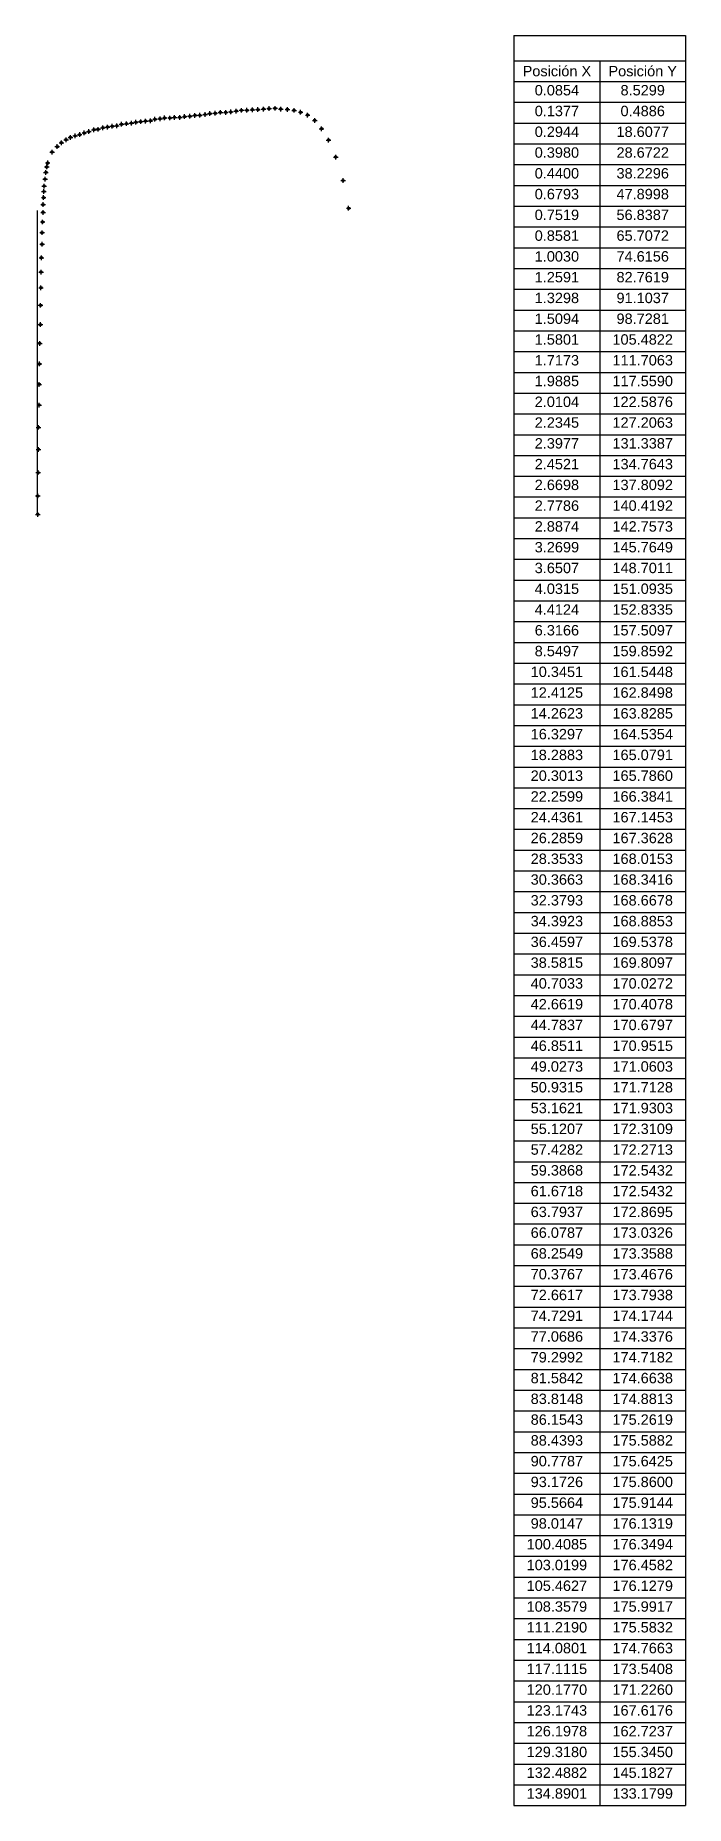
# Model space of a CAD drawing. Header units: millimetres. Extents: x -1 to 281, y -559 to 208.
import ezdxf

# ---------------------------------------------------------------- set-up
doc = ezdxf.new("R2010")
doc.units = ezdxf.units.MM
doc.header["$PDMODE"] = 34
doc.header["$PDSIZE"] = -3
doc.styles.get("Standard").update_dxf_attribs({"font": 'arial.ttf'})

# ---------------------------------------------------------------- blocks, each defined once
blk = doc.blocks.new('*T4')
at = {"color": 0, "linetype": 'ByBlock', "lineweight": -2, "transparency": 16777216}
for p, q in [((0, 0), (74.4, 0)), ((0, 0), (0, -767)), ((74.4, 0), (74.4, -767)), ((0, -11), (74.4, -11)), ((37.2, -11), (37.2, -767)), ((0, -20), (74.4, -20)), ((0, -29), (74.4, -29)), ((0, -38), (74.4, -38)), ((0, -47), (74.4, -47)), ((0, -56), (74.4, -56)), ((0, -65), (74.4, -65)), ((0, -74), (74.4, -74)), ((0, -83), (74.4, -83)), ((0, -92), (74.4, -92)), ((0, -101), (74.4, -101)), ((0, -110), (74.4, -110)), ((0, -119), (74.4, -119)), ((0, -128), (74.4, -128)), ((0, -137), (74.4, -137)), ((0, -146), (74.4, -146)), ((0, -155), (74.4, -155)), ((0, -164), (74.4, -164)), ((0, -173), (74.4, -173)), ((0, -182), (74.4, -182)), ((0, -191), (74.4, -191)), ((0, -200), (74.4, -200)), ((0, -209), (74.4, -209)), ((0, -218), (74.4, -218)), ((0, -227), (74.4, -227)), ((0, -236), (74.4, -236)), ((0, -245), (74.4, -245)), ((0, -254), (74.4, -254)), ((0, -263), (74.4, -263)), ((0, -272), (74.4, -272)), ((0, -281), (74.4, -281)), ((0, -290), (74.4, -290)), ((0, -299), (74.4, -299)), ((0, -308), (74.4, -308)), ((0, -317), (74.4, -317)), ((0, -326), (74.4, -326)), ((0, -335), (74.4, -335)), ((0, -344), (74.4, -344)), ((0, -353), (74.4, -353)), ((0, -362), (74.4, -362)), ((0, -371), (74.4, -371)), ((0, -380), (74.4, -380)), ((0, -389), (74.4, -389)), ((0, -398), (74.4, -398)), ((0, -407), (74.4, -407)), ((0, -416), (74.4, -416)), ((0, -425), (74.4, -425)), ((0, -434), (74.4, -434)), ((0, -443), (74.4, -443)), ((0, -452), (74.4, -452)), ((0, -461), (74.4, -461)), ((0, -470), (74.4, -470)), ((0, -479), (74.4, -479)), ((0, -488), (74.4, -488)), ((0, -497), (74.4, -497)), ((0, -506), (74.4, -506)), ((0, -515), (74.4, -515)), ((0, -524), (74.4, -524)), ((0, -533), (74.4, -533)), ((0, -542), (74.4, -542)), ((0, -551), (74.4, -551)), ((0, -560), (74.4, -560)), ((0, -569), (74.4, -569)), ((0, -578), (74.4, -578)), ((0, -587), (74.4, -587)), ((0, -596), (74.4, -596)), ((0, -605), (74.4, -605)), ((0, -614), (74.4, -614)), ((0, -623), (74.4, -623)), ((0, -632), (74.4, -632)), ((0, -641), (74.4, -641)), ((0, -650), (74.4, -650)), ((0, -659), (74.4, -659)), ((0, -668), (74.4, -668)), ((0, -677), (74.4, -677)), ((0, -686), (74.4, -686)), ((0, -695), (74.4, -695)), ((0, -704), (74.4, -704)), ((0, -713), (74.4, -713)), ((0, -722), (74.4, -722)), ((0, -731), (74.4, -731)), ((0, -740), (74.4, -740)), ((0, -749), (74.4, -749)), ((0, -758), (74.4, -758)), ((0, -767), (74.4, -767))]:
    blk.add_line(p, q, dxfattribs=at)
at = {"color": 0, "transparency": 16777216, "char_height": 4.5, "width": 34.2012}
for s, insert, attachment_point in [('Posición X', (18.6, -15.5), 5), ('Posición Y', (55.8, -15.5), 5), ('0.0854', (18.6, -21.5), 2), ('8.5299', (55.8, -21.5), 2), ('0.1377', (18.6, -30.5), 2), ('0.4886', (55.8, -30.5), 2), ('0.2944', (18.6, -39.5), 2), ('18.6077', (55.8, -39.5), 2), ('0.3980', (18.6, -48.5), 2), ('28.6722', (55.8, -48.5), 2), ('0.4400', (18.6, -57.5), 2), ('38.2296', (55.8, -57.5), 2), ('0.6793', (18.6, -66.5), 2), ('47.8998', (55.8, -66.5), 2), ('0.7519', (18.6, -75.5), 2), ('56.8387', (55.8, -75.5), 2), ('0.8581', (18.6, -84.5), 2), ('65.7072', (55.8, -84.5), 2), ('1.0030', (18.6, -93.5), 2), ('74.6156', (55.8, -93.5), 2), ('1.2591', (18.6, -102.5), 2), ('82.7619', (55.8, -102.5), 2), ('1.3298', (18.6, -111.5), 2), ('91.1037', (55.8, -111.5), 2), ('1.5094', (18.6, -120.5), 2), ('98.7281', (55.8, -120.5), 2), ('1.5801', (18.6, -129.5), 2), ('105.4822', (55.8, -129.5), 2), ('1.7173', (18.6, -138.5), 2), ('111.7063', (55.8, -138.5), 2), ('1.9885', (18.6, -147.5), 2), ('117.5590', (55.8, -147.5), 2), ('2.0104', (18.6, -156.5), 2), ('122.5876', (55.8, -156.5), 2), ('2.2345', (18.6, -165.5), 2), ('127.2063', (55.8, -165.5), 2), ('2.3977', (18.6, -174.5), 2), ('131.3387', (55.8, -174.5), 2), ('2.4521', (18.6, -183.5), 2), ('134.7643', (55.8, -183.5), 2), ('2.6698', (18.6, -192.5), 2), ('137.8092', (55.8, -192.5), 2), ('2.7786', (18.6, -201.5), 2), ('140.4192', (55.8, -201.5), 2), ('2.8874', (18.6, -210.5), 2), ('142.7573', (55.8, -210.5), 2), ('3.2699', (18.6, -219.5), 2), ('145.7649', (55.8, -219.5), 2), ('3.6507', (18.6, -228.5), 2), ('148.7011', (55.8, -228.5), 2), ('4.0315', (18.6, -237.5), 2), ('151.0935', (55.8, -237.5), 2), ('4.4124', (18.6, -246.5), 2), ('152.8335', (55.8, -246.5), 2), ('6.3166', (18.6, -255.5), 2), ('157.5097', (55.8, -255.5), 2), ('8.5497', (18.6, -264.5), 2), ('159.8592', (55.8, -264.5), 2), ('10.3451', (18.6, -273.5), 2), ('161.5448', (55.8, -273.5), 2), ('12.4125', (18.6, -282.5), 2), ('162.8498', (55.8, -282.5), 2), ('14.2623', (18.6, -291.5), 2), ('163.8285', (55.8, -291.5), 2), ('16.3297', (18.6, -300.5), 2), ('164.5354', (55.8, -300.5), 2), ('18.2883', (18.6, -309.5), 2), ('165.0791', (55.8, -309.5), 2), ('20.3013', (18.6, -318.5), 2), ('165.7860', (55.8, -318.5), 2), ('22.2599', (18.6, -327.5), 2), ('166.3841', (55.8, -327.5), 2), ('24.4361', (18.6, -336.5), 2), ('167.1453', (55.8, -336.5), 2), ('26.2859', (18.6, -345.5), 2), ('167.3628', (55.8, -345.5), 2), ('28.3533', (18.6, -354.5), 2), ('168.0153', (55.8, -354.5), 2), ('30.3663', (18.6, -363.5), 2), ('168.3416', (55.8, -363.5), 2), ('32.3793', (18.6, -372.5), 2), ('168.6678', (55.8, -372.5), 2), ('34.3923', (18.6, -381.5), 2), ('168.8853', (55.8, -381.5), 2), ('36.4597', (18.6, -390.5), 2), ('169.5378', (55.8, -390.5), 2), ('38.5815', (18.6, -399.5), 2), ('169.8097', (55.8, -399.5), 2), ('40.7033', (18.6, -408.5), 2), ('170.0272', (55.8, -408.5), 2), ('42.6619', (18.6, -417.5), 2), ('170.4078', (55.8, -417.5), 2), ('44.7837', (18.6, -426.5), 2), ('170.6797', (55.8, -426.5), 2), ('46.8511', (18.6, -435.5), 2), ('170.9515', (55.8, -435.5), 2), ('49.0273', (18.6, -444.5), 2), ('171.0603', (55.8, -444.5), 2), ('50.9315', (18.6, -453.5), 2), ('171.7128', (55.8, -453.5), 2), ('53.1621', (18.6, -462.5), 2), ('171.9303', (55.8, -462.5), 2), ('55.1207', (18.6, -471.5), 2), ('172.3109', (55.8, -471.5), 2), ('57.4282', (18.6, -480.5), 2), ('172.2713', (55.8, -480.5), 2), ('59.3868', (18.6, -489.5), 2), ('172.5432', (55.8, -489.5), 2), ('61.6718', (18.6, -498.5), 2), ('172.5432', (55.8, -498.5), 2), ('63.7937', (18.6, -507.5), 2), ('172.8695', (55.8, -507.5), 2), ('66.0787', (18.6, -516.5), 2), ('173.0326', (55.8, -516.5), 2), ('68.2549', (18.6, -525.5), 2), ('173.3588', (55.8, -525.5), 2), ('70.3767', (18.6, -534.5), 2), ('173.4676', (55.8, -534.5), 2), ('72.6617', (18.6, -543.5), 2), ('173.7938', (55.8, -543.5), 2), ('74.7291', (18.6, -552.5), 2), ('174.1744', (55.8, -552.5), 2), ('77.0686', (18.6, -561.5), 2), ('174.3376', (55.8, -561.5), 2), ('79.2992', (18.6, -570.5), 2), ('174.7182', (55.8, -570.5), 2), ('81.5842', (18.6, -579.5), 2), ('174.6638', (55.8, -579.5), 2), ('83.8148', (18.6, -588.5), 2), ('174.8813', (55.8, -588.5), 2), ('86.1543', (18.6, -597.5), 2), ('175.2619', (55.8, -597.5), 2), ('88.4393', (18.6, -606.5), 2), ('175.5882', (55.8, -606.5), 2), ('90.7787', (18.6, -615.5), 2), ('175.6425', (55.8, -615.5), 2), ('93.1726', (18.6, -624.5), 2), ('175.8600', (55.8, -624.5), 2), ('95.5664', (18.6, -633.5), 2), ('175.9144', (55.8, -633.5), 2), ('98.0147', (18.6, -642.5), 2), ('176.1319', (55.8, -642.5), 2), ('100.4085', (18.6, -651.5), 2), ('176.3494', (55.8, -651.5), 2), ('103.0199', (18.6, -660.5), 2), ('176.4582', (55.8, -660.5), 2), ('105.4627', (18.6, -669.5), 2), ('176.1279', (55.8, -669.5), 2), ('108.3579', (18.6, -678.5), 2), ('175.9917', (55.8, -678.5), 2), ('111.2190', (18.6, -687.5), 2), ('175.5832', (55.8, -687.5), 2), ('114.0801', (18.6, -696.5), 2), ('174.7663', (55.8, -696.5), 2), ('117.1115', (18.6, -705.5), 2), ('173.5408', (55.8, -705.5), 2), ('120.1770', (18.6, -714.5), 2), ('171.2260', (55.8, -714.5), 2), ('123.1743', (18.6, -723.5), 2), ('167.6176', (55.8, -723.5), 2), ('126.1978', (18.6, -732.5), 2), ('162.7237', (55.8, -732.5), 2), ('129.3180', (18.6, -741.5), 2), ('155.3450', (55.8, -741.5), 2), ('132.4882', (18.6, -750.5), 2), ('145.1827', (55.8, -750.5), 2), ('134.8901', (18.6, -759.5), 2), ('133.1799', (55.8, -759.5), 2)]:
    blk.add_mtext(s, dxfattribs=dict(at, insert=insert, attachment_point=attachment_point))

msp = doc.modelspace()

# ---------------------------------------------------------------- linework, layer by layer
msp.add_line((0, 0), (0, 132.15))
for p in [(88.44, 175.59), (90.78, 175.64), (93.17, 175.86), (95.57, 175.91), (98.01, 176.13), (100.41, 176.35), (103.02, 176.46), (105.46, 176.13), (108.36, 175.99), (111.22, 175.58), (28.35, 168.02), (30.37, 168.34), (32.38, 168.67), (34.39, 168.89), (36.46, 169.54), (38.58, 169.81), (40.7, 170.03), (42.66, 170.41), (44.78, 170.68), (46.85, 170.95), (49.03, 171.06), (50.93, 171.71), (53.16, 171.93), (55.12, 172.31), (57.43, 172.27), (59.39, 172.54), (61.67, 172.54), (63.79, 172.87), (66.08, 173.03), (68.25, 173.36), (70.38, 173.47), (72.66, 173.79), (74.73, 174.17), (77.07, 174.34), (79.3, 174.72), (81.58, 174.66), (83.81, 174.88), (86.15, 175.26), (114.08, 174.77), (117.11, 173.54), (120.18, 171.23), (10.35, 161.54), (12.41, 162.85), (14.26, 163.83), (16.33, 164.54), (18.29, 165.08), (20.3, 165.79), (22.26, 166.38), (24.44, 167.15), (26.29, 167.36), (123.17, 167.62), (126.2, 162.72), (4.41, 152.83), (6.32, 157.51), (8.55, 159.86), (129.32, 155.34), (3.27, 145.76), (3.65, 148.7), (4.03, 151.09), (132.49, 145.18), (2.67, 137.81), (2.78, 140.42), (2.89, 142.76), (2.4, 131.34), (2.45, 134.76), (134.89, 133.18), (2.01, 122.59), (2.23, 127.21), (1.99, 117.56), (1.72, 111.71), (1.51, 98.73), (1.58, 105.48), (1.33, 91.1), (1.26, 82.76), (1, 74.62), (0.86, 65.71), (0.75, 56.84), (0.68, 47.9), (0.44, 38.23), (0.4, 28.67), (0.29, 18.61), (0.09, 8.53), (0.14, 0.49)]:
    msp.add_point(p)

# ---------------------------------------------------------------- block references
msp.add_blockref('*T4', (206.56, 208.06))

doc.saveas('drawing.dxf')
